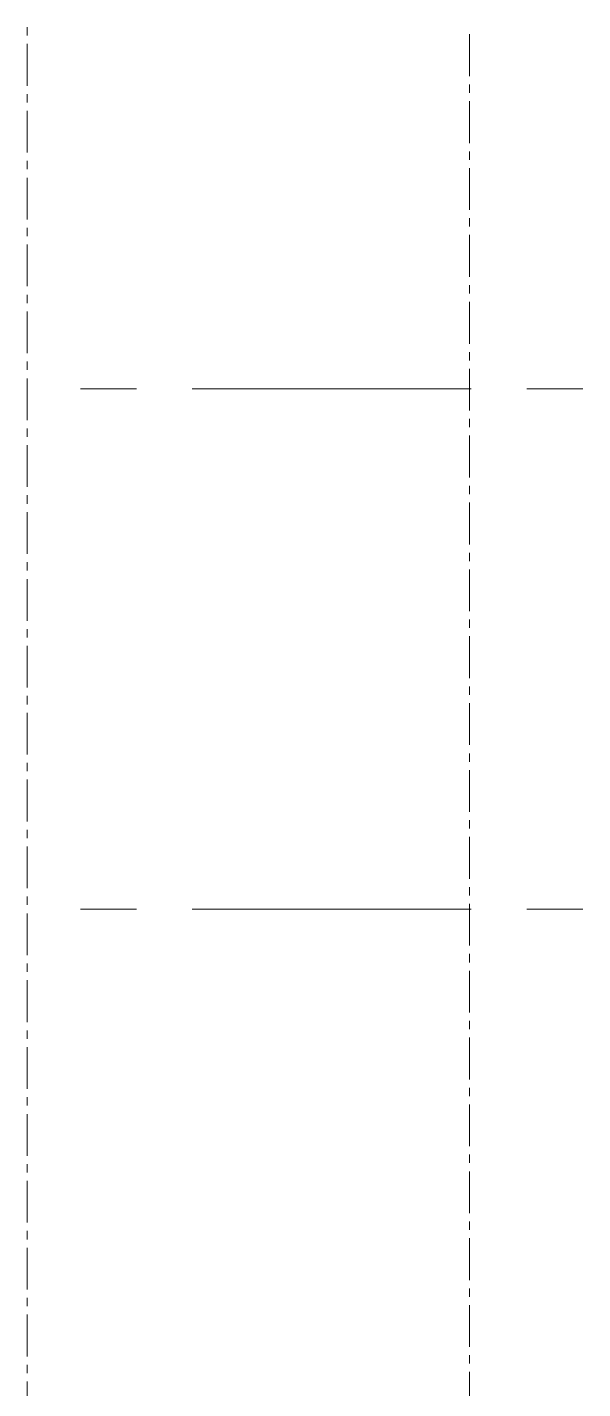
# Model space of a CAD drawing. Header units: millimetres. Extents: x 51.5 to 74.8, y 0.8 to 17.2.
# Drawn here: x 55.696 to 56.673, y 12.105 to 14.502 of the extents above; entities that cross this region are included whole.
import ezdxf

# ---------------------------------------------------------------- set-up
doc = ezdxf.new("R2010")
doc.units = ezdxf.units.MM
doc.layers.add('PDF_Geomertry', color=7, linetype='Continuous')

msp = doc.modelspace()

# ---------------------------------------------------------------- linework, layer by layer
at = {"layer": 'PDF_Geomertry', "lineweight": 0}
for points in [[(55.6965, 14.5019), (55.6965, 14.4872)], [(56.4741, 14.4894), (56.4741, 14.4158)], [(55.6965, 14.4724), (55.6965, 14.399)], [(55.6965, 14.3843), (55.6965, 14.3695)], [(56.4741, 14.4011), (56.4741, 14.3863)], [(56.4741, 14.3716), (56.4741, 14.298)], [(55.6965, 14.3548), (55.6965, 14.2812)], [(55.6965, 14.2665), (55.6965, 14.2518)], [(56.4741, 14.2833), (56.4741, 14.2686)], [(55.6965, 14.237), (55.6965, 14.1634)], [(56.4741, 14.2538), (56.4741, 14.1802)], [(56.4741, 14.1656), (56.4741, 14.1509)], [(55.6965, 14.1487), (55.6965, 14.134)], [(55.6965, 14.1193), (55.6965, 14.0458)], [(56.4741, 14.1362), (56.4741, 14.0626)], [(56.4741, 14.0479), (56.4741, 14.0331)], [(55.6965, 14.0311), (55.6965, 14.0163)], [(55.6965, 14.0016), (55.6965, 13.928)], [(56.4741, 14.0184), (56.4741, 13.9448)], [(56.4741, 13.9301), (56.4741, 13.9154)], [(55.6965, 13.9133), (55.6965, 13.8986)], [(55.6965, 13.8838), (55.6965, 13.8102)], [(56.4741, 13.9006), (56.4741, 13.8272)], [(55.8883, 13.8652), (55.7901, 13.8652)], [(56.4769, 13.8652), (55.9863, 13.8652)], [(56.6732, 13.8652), (56.575, 13.8652)], [(56.4741, 13.8124), (56.4741, 13.7977)], [(55.6965, 13.7955), (55.6965, 13.7808)], [(56.4741, 13.783), (56.4741, 13.7094)], [(55.6965, 13.7661), (55.6965, 13.6926)], [(56.4741, 13.6947), (56.4741, 13.6799)], [(55.6965, 13.6779), (55.6965, 13.6631)], [(56.4741, 13.6652), (56.4741, 13.5916)], [(55.6965, 13.6484), (55.6965, 13.5748)], [(56.4741, 13.5769), (56.4741, 13.5622)], [(55.6965, 13.5601), (55.6965, 13.5454)], [(56.4741, 13.5474), (56.4741, 13.474)], [(55.6965, 13.5306), (55.6965, 13.457)], [(56.4741, 13.4593), (56.4741, 13.4445)], [(55.6965, 13.4423), (55.6965, 13.4276)], [(56.4741, 13.4298), (56.4741, 13.3562)], [(55.6965, 13.413), (55.6965, 13.3394)], [(56.4741, 13.3415), (56.4741, 13.3268)], [(55.6965, 13.3247), (55.6965, 13.3099)], [(56.4741, 13.312), (56.4741, 13.2384)], [(55.6965, 13.2952), (55.6965, 13.2216)], [(55.6965, 13.2069), (55.6965, 13.1922)], [(56.4741, 13.2237), (56.4741, 13.209)], [(56.4741, 13.1943), (56.4741, 13.1208)], [(55.6965, 13.1774), (55.6965, 13.1038)], [(55.6965, 13.0891), (55.6965, 13.0745)], [(56.4741, 13.1061), (56.4741, 13.0913)], [(56.4741, 13.0766), (56.4741, 13.003)], [(55.6965, 13.0598), (55.6965, 12.9862)], [(55.6965, 12.9715), (55.6965, 12.9568)], [(56.4741, 12.9883), (56.4741, 12.9736)], [(55.8883, 12.9495), (55.7901, 12.9495)], [(56.4769, 12.9495), (55.9863, 12.9495)], [(56.4741, 12.9588), (56.4741, 12.8852)], [(56.6732, 12.9495), (56.575, 12.9495)], [(55.6965, 12.942), (55.6965, 12.8684)], [(56.4741, 12.8705), (56.4741, 12.8558)], [(55.6965, 12.8537), (55.6965, 12.839)], [(55.6965, 12.8243), (55.6965, 12.7506)], [(56.4741, 12.8411), (56.4741, 12.7676)], [(56.4741, 12.7529), (56.4741, 12.7381)], [(55.6965, 12.7361), (55.6965, 12.7213)], [(55.6965, 12.7066), (55.6965, 12.633)], [(56.4741, 12.7234), (56.4741, 12.6498)], [(56.4741, 12.6351), (56.4741, 12.6204)], [(55.6965, 12.6183), (55.6965, 12.6036)], [(55.6965, 12.5888), (55.6965, 12.5152)], [(56.4741, 12.6056), (56.4741, 12.532)], [(56.4741, 12.5173), (56.4741, 12.5026)], [(55.6965, 12.5005), (55.6965, 12.4858)], [(56.4741, 12.4879), (56.4741, 12.4144)], [(55.6965, 12.4711), (55.6965, 12.3976)], [(56.4741, 12.3997), (56.4741, 12.3849)], [(55.6965, 12.3829), (55.6965, 12.3681)], [(56.4741, 12.3702), (56.4741, 12.2966)], [(55.6965, 12.3534), (55.6965, 12.2798)], [(56.4741, 12.2819), (56.4741, 12.2672)], [(55.6965, 12.2651), (55.6965, 12.2504)], [(56.4741, 12.2524), (56.4741, 12.1788)], [(55.6965, 12.2356), (55.6965, 12.162)], [(56.4741, 12.1641), (56.4741, 12.1494)], [(55.6965, 12.1473), (55.6965, 12.1326)], [(56.4741, 12.1348), (56.4741, 12.0612)], [(55.6965, 12.1179), (55.6965, 12.0444)]]:
    msp.add_lwpolyline(points, dxfattribs=at)

doc.saveas('drawing.dxf')
